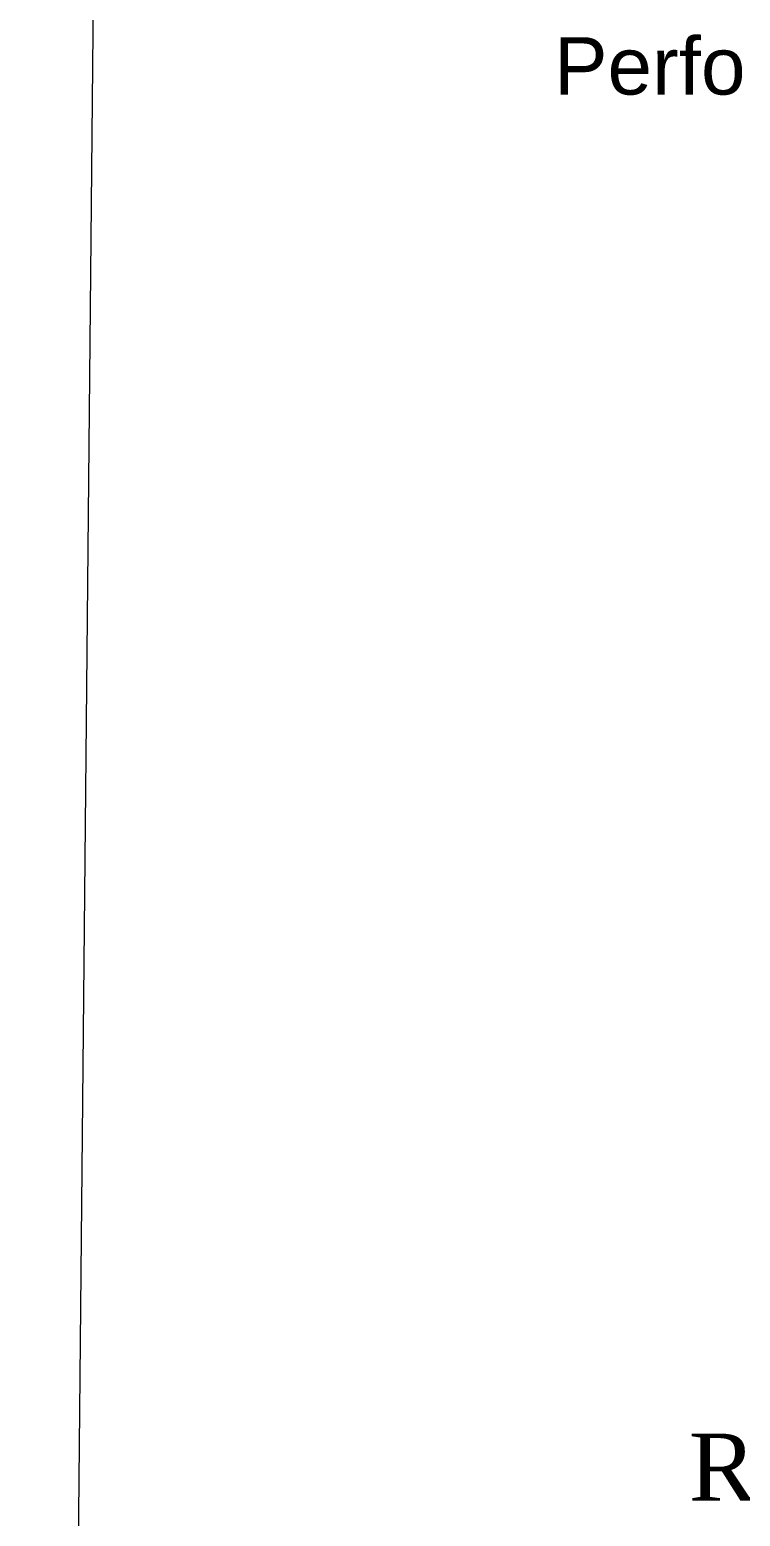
# Model space of a CAD drawing. Header units: metres. Extents: x -1560643 to -1560434, y 43491 to 43663.
# Drawn here: x -1560611.221 to -1560608.834, y 43511.439 to 43516.432 of the extents above; entities that cross this region are included whole.
import ezdxf

# ---------------------------------------------------------------- set-up
doc = ezdxf.new("R2010")
doc.units = ezdxf.units.M
doc.header["$LTSCALE"] = 750
doc.header["$MEASUREMENT"] = 0
doc.layers.get('0').update_dxf_attribs({"lineweight": 5})
doc.layers.add('BLK_1_FLR_0_DRINKING_WATER', color=7, linetype='Continuous', lineweight=5)
doc.styles.add('regular', font='arial.ttf', dxfattribs={"height": 15})
doc.styles.add('style1', font='times.ttf', dxfattribs={"width": 0.95, "height": 200})

# ---------------------------------------------------------------- blocks, each defined once
blk = doc.blocks.new('A$C52BB42CC')
blk.add_line((1274.434751743887, 1679.23109072915), (1259.679827735526, 171.9765556209058))
for s, height, style, p in [('Perforated cover', 7.584062125135878, 'regular', (1329.037803857005, 1017.537553055303)), ('RECHARGE TRENCH SECTION', 8.890356731916851, 'style1', (1346.862920628831, 831.6119314556781))]:
    blk.add_text(s, height=height, dxfattribs=dict(style=style)).set_placement(p)

msp = doc.modelspace()

# ---------------------------------------------------------------- block references
at = {"layer": 'BLK_1_FLR_0_DRINKING_WATER', "xscale": 0.0254016284015961, "yscale": 0.0254016284015961, "zscale": 0.0254016284015961}
msp.add_blockref('A$C52BB42CC', (-1560643.219244889, 43490.36697772178), dxfattribs=at)

doc.saveas('drawing.dxf')
